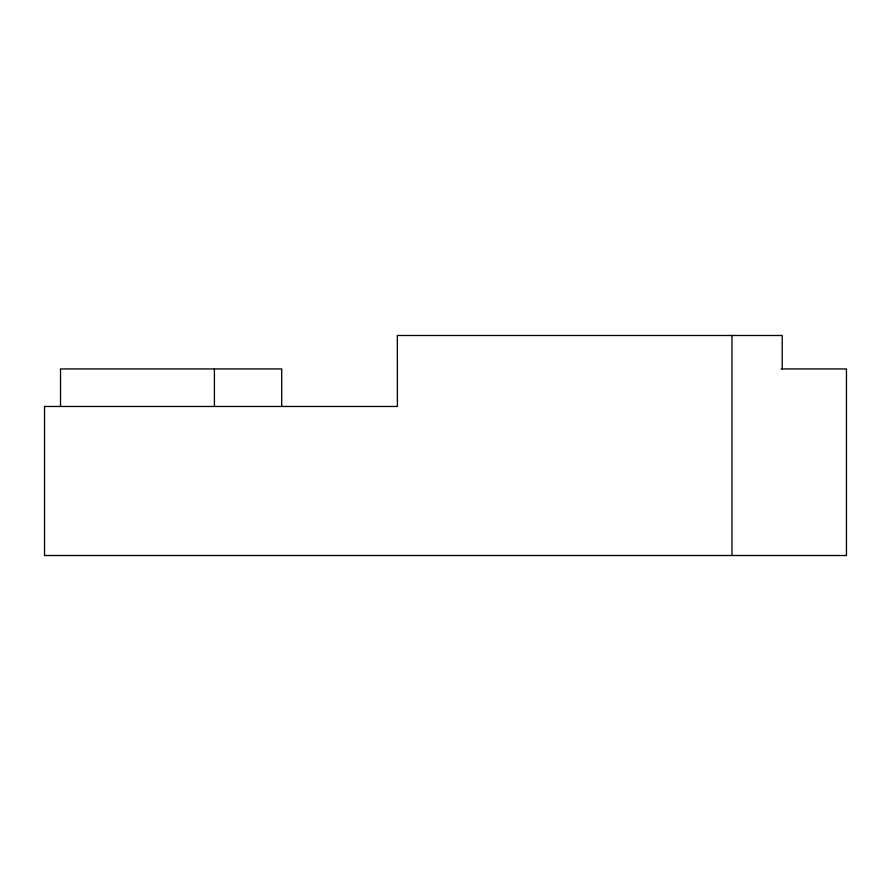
<?xml version="1.0" encoding="UTF-8"?>
<svg xmlns="http://www.w3.org/2000/svg" width="891" height="891" viewBox="0 0 891 891"><rect width="100%" height="100%" fill="white"/><g stroke="black" fill="none" stroke-linecap="round" stroke-linejoin="round"><path stroke-width="1.34" d="M781.229 368.941L846.45 368.941L846.45 555.516L44.55 555.516L44.55 406.463L397.386 406.463L397.341 335.484L782.198 335.484L782.198 368.941M731.957 335.484L731.957 555.516M281.712 406.463L281.712 368.941L60.51 368.941L60.51 406.463M214.408 368.941L214.408 406.463"/></g></svg>
